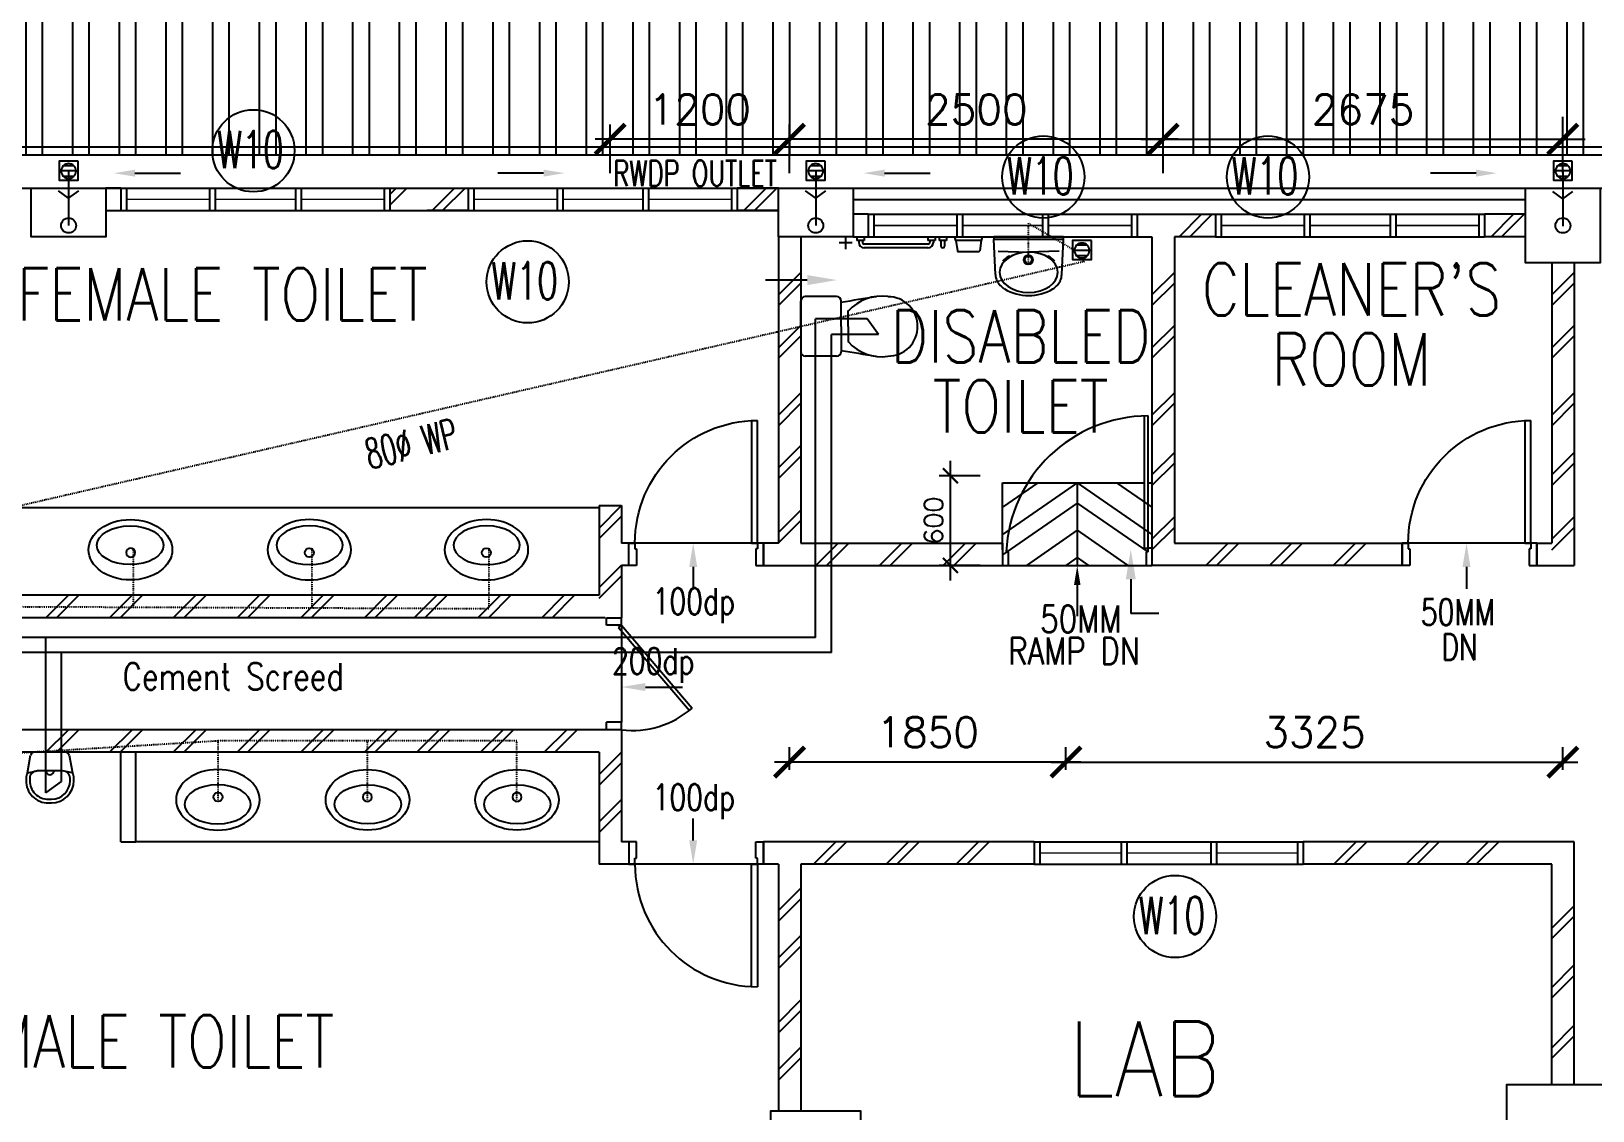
# Model space of a CAD drawing. Extents: x 2266480 to 2632177, y -858634 to -757244.
# Drawn here: x 2564299 to 2574749, y -790349 to -783124 of the extents above; entities that cross this region are included whole.
import ezdxf
from ezdxf.enums import TextEntityAlignment as Align

# ---------------------------------------------------------------- set-up
doc = ezdxf.new("R2010")
doc.units = 0
doc.header["$LTSCALE"] = 10
doc.header["$MEASUREMENT"] = 0
doc.linetypes.add('DIVIDE', pattern=[1.25, 0.5, -0.25, 0, -0.25, 0, -0.25])
doc.layers.get('0').update_dxf_attribs({"linetype": 'CONTINUOUS'})
doc.layers.get('DEFPOINTS').update_dxf_attribs({"linetype": 'CONTINUOUS'})
for name, color, linetype in [('BO', 7, 'CONTINUOUS'), ('COL', 3, 'CONTINUOUS'), ('DIM', 7, 'CONTINUOUS'), ('DOOR', 5, 'CONTINUOUS'), ('DR', 7, 'CONTINUOUS'), ('DTEXT', 7, 'CONTINUOUS'), ('FIT', 5, 'CONTINUOUS'), ('H', 1, 'CONTINUOUS'), ('hatch', 7, 'CONTINUOUS'), ('hatchb', 251, 'CONTINUOUS'), ('LINE', 7, 'CONTINUOUS'), ('partition', 7, 'CONTINUOUS'), ('PIPE', 5, 'DIVIDE'), ('ROOF', 7, 'CONTINUOUS'), ('RWDP', 145, 'CONTINUOUS'), ('SANI', 7, 'CONTINUOUS'), ('SP', 220, 'CONTINUOUS'), ('T25', 7, 'CONTINUOUS'), ('T50', 4, 'CONTINUOUS'), ('TEX', 2, 'CONTINUOUS'), ('VP', 100, 'CONTINUOUS'), ('WALL', 2, 'CONTINUOUS'), ('WIN', 5, 'CONTINUOUS'), ('WIN-T', 7, 'CONTINUOUS'), ('WP', 50, 'DIVIDE')]:
    doc.layers.add(name, color=color, linetype=linetype)
doc.styles.add('125', font='romans.shx', dxfattribs={"width": 0.9, "height": 225})
doc.styles.add('DIMTEXT', font='romans.shx', dxfattribs={"width": 0.8, "height": 400})
doc.styles.add('ROMANS', font='romans')
doc.styles.get("Standard").update_dxf_attribs({"font": 'ROMANS.SHX'})
doc.dimstyles.new('STANDARD$0', dxfattribs={"dimscale": 0, "dimtxt": 8, "dimasz": 6, "dimexe": 1, "dimexo": 1, "dimgap": 3, "dimtad": 1, "dimdec": 0, "dimlfac": -1, "dimrnd": 1, "dimzin": 0, "dimdsep": 46, "dimtxsty": 'Standard', "dimcen": 0, "dimclrd": 5, "dimclre": 250, "dimadec": 0, "dimazin": 0, "dimtfac": 1, "dimtdec": 4, "dimtofl": 0, "dimtmove": 0, "dimatfit": 3, "dimfxl": 1, "dimtolj": 1, "dimtzin": 0, "dimarcsym": 0})

# ---------------------------------------------------------------- blocks, each defined once
blk = doc.blocks.new('_ARCHTICK')
at = {"color": 0, "linetype": 'ByBlock', "const_width": 0.15}
blk.add_lwpolyline([(-0.5, -0.5), (0.5, 0.5)], dxfattribs=at)
blk = doc.blocks.new('*D179')
at = {"layer": 'DEFPOINTS', "color": 0, "transparency": 16777216}
for p in [(2574549, -783847), (2571874, -784174), (2574549, -784174)]:
    blk.add_point(p, dxfattribs=at)
at = {"layer": 'partition', "color": 7, "lineweight": -2, "transparency": 16777216}
for p, q in [((2571874, -784024), (2571874, -783697)), ((2574549, -784024), (2574549, -783697)), ((2571724, -783847), (2574699, -783847))]:
    blk.add_line(p, q, dxfattribs=at)
at = {"layer": 'partition', "color": 7, "lineweight": -2, "transparency": 16777216, "xscale": 200, "yscale": 200, "zscale": 200, "rotation": 180}
blk.add_blockref('_ARCHTICK', (2571874, -783847), dxfattribs=at)
at = {"layer": 'partition', "color": 7, "lineweight": -2, "transparency": 16777216, "xscale": 200, "yscale": 200, "zscale": 200}
blk.add_blockref('_ARCHTICK', (2574549, -783847), dxfattribs=at)
at = {"layer": 'partition', "color": 7, "transparency": 16777216, "insert": (2573212, -783647), "char_height": 200, "attachment_point": 5, "style": 'ROMANS'}
blk.add_mtext('\\A1;2675', dxfattribs=at)
blk = doc.blocks.new('100FT')
at = {"layer": 'PIPE', "linetype": 'Continuous'}
blk.add_circle((0, 0), 50, dxfattribs=at)
at = {"layer": 'WP', "linetype": 'Continuous'}
for p, q in [((-37, 34), (37, 34)), ((-50, -3), (50, -3)), ((-34, -37), (34, -37))]:
    blk.add_line(p, q, dxfattribs=at)
blk = doc.blocks.new('A$C7CE3714C')
at = {"layer": 'FIT'}
blk.add_lwpolyline([(0, 0), (126, 0), (126, 126), (0, 126)], close=True, dxfattribs=at)
at = {"layer": 'FIT', "xscale": -1}
blk.add_blockref('100FT', (63, 66), dxfattribs=at)
blk = doc.blocks.new('DR-900-B')
at = {"layer": 'DR'}
for p, q in [((0, 900), (-150, 900)), ((-150, 900), (-150, 860)), ((-150, 860), (-110, 860)), ((-110, 860), (-110, 850)), ((-110, 850), (0, 850)), ((0, 850), (0, 900)), ((-150, 40), (-970, 40)), ((-969, 80), (-150, 80)), ((-150, 80), (-150, 40)), ((-150, 40), (-110, 40)), ((-150, 0), (-150, 40)), ((0, 0), (-150, 0)), ((-110, 50), (0, 50)), ((-110, 40), (-110, 50)), ((0, 50), (0, 0))]:
    blk.add_line(p, q, dxfattribs=at)
blk.add_arc((-150, 40), 820, 90, 180, dxfattribs=at)
blk = doc.blocks.new('ELLIPSE')
blk.add_circle((0.5, 0.5), 0.5)
blk = doc.blocks.new('BASIN-01')
blk.add_circle((0, 0), 30.3)
for p, xscale, yscale, zscale in [((279, -221), -559.6811780125836, 404.3346891934725, 559.6811780125837), ((220, -179), -444.6356025322193, 259.9294430529471, 444.6356025322195)]:
    blk.add_blockref('ELLIPSE', p, dxfattribs=dict(xscale=xscale, yscale=yscale, zscale=zscale))
blk = doc.blocks.new('*D351')
at = {"layer": 'DEFPOINTS', "color": 0, "transparency": 16777216}
for p in [(2568174, -783847), (2568174, -784174), (2569374, -784174)]:
    blk.add_point(p, dxfattribs=at)
at = {"layer": 'partition', "color": 7, "lineweight": -2, "transparency": 16777216}
for p, q in [((2568174, -784074), (2568174, -783747)), ((2569374, -784074), (2569374, -783747)), ((2569474, -783847), (2568074, -783847))]:
    blk.add_line(p, q, dxfattribs=at)
at = {"layer": 'partition', "color": 7, "lineweight": -2, "transparency": 16777216, "xscale": 200, "yscale": 200, "zscale": 200, "rotation": 180}
blk.add_blockref('_ARCHTICK', (2568174, -783847), dxfattribs=at)
at = {"layer": 'partition', "color": 7, "lineweight": -2, "transparency": 16777216, "xscale": 200, "yscale": 200, "zscale": 200}
blk.add_blockref('_ARCHTICK', (2569374, -783847), dxfattribs=at)
at = {"layer": 'partition', "color": 7, "transparency": 16777216, "insert": (2568774, -783647), "char_height": 200, "attachment_point": 5, "style": 'ROMANS'}
blk.add_mtext('\\A1;1200', dxfattribs=at)
blk = doc.blocks.new('WC-CAP-P')
for p, q in [((-84, 0), (-254, 0)), ((-85, 0), (85, 0)), ((-284, -240), (-284, -30)), ((115, -240), (115, -30)), ((-84, -270), (-254, -270)), ((-85, -270), (85, -270)), ((-274, -318), (-274, -318)), ((-84, -318), (-190, -318)), ((-85, -318), (21, -318)), ((105, -318), (105, -318))]:
    blk.add_line(p, q)
for centre, radius, start, end in [((-254, -30), 30, 90, 180), ((85, -30), 30, 0, 90), ((-254, -240), 30, 180, 270), ((23685, -4344), 24274, 170.3368, 170.8989), ((-23854, -4344), 24274, 9.1011, 9.6632), ((85, -240), 30, 270, 0), ((10, -540), 297, 131.7688, 188.3441), ((-179, -540), 297, 351.6559, 48.2312), ((-86, -585), 197, 179.5169, 271.0268), ((-83, -585), 197, 268.9732, 0.4831)]:
    blk.add_arc(centre, radius, start, end)
blk = doc.blocks.new('*D352')
at = {"layer": 'BO', "color": 7, "lineweight": -2, "transparency": 16777216}
for p, q in [((2570451, -786799), (2570451, -785999)), ((2570649, -786099), (2570376, -786099)), ((2570649, -786699), (2570376, -786699))]:
    blk.add_line(p, q, dxfattribs=at)
at = {"layer": 'DEFPOINTS', "color": 0, "transparency": 16777216}
for p in [(2570451, -786099), (2570724, -786099), (2570724, -786699)]:
    blk.add_point(p, dxfattribs=at)
at = {"layer": 'BO', "color": 7, "lineweight": -2, "transparency": 16777216, "xscale": 100, "yscale": 100, "zscale": 100}
for p, rotation in [((2570451, -786099), 90), ((2570451, -786699), 270)]:
    blk.add_blockref('_ARCHTICK', p, dxfattribs=dict(at, rotation=rotation))
at = {"layer": 'BO', "color": 7, "transparency": 16777216, "insert": (2570338, -786399), "char_height": 125, "attachment_point": 5, "rotation": 90, "style": 'ROMANS'}
blk.add_mtext('\\A1;600', dxfattribs=at)
blk = doc.blocks.new('P', base_point=(9.169, 7.42))
for radius in [0.0407, 0.0315]:
    blk.add_circle((9.166, 7.418), radius)
blk = doc.blocks.new('BASIN-2')
for p, q in [((310, 0), (-310, 0)), ((-295, -314), (-310, 0)), ((-273, -104), (0, -114)), ((273, -104), (0, -114)), ((295, -314), (310, 0))]:
    blk.add_line(p, q)
for centre, radius, start, end in [((-23, -400), 294, 122.1574, 135.5873), ((-176, -156), 5.79, 327.2315, 125.5458), ((176, -156), 5.79, 54.4542, 212.7685), ((23, -400), 294, 44.4127, 57.8426), ((-163, -315), 132, 179.4957, 205.0103), ((-102, -268), 208, 209.5959, 236.4372), ((102, -268), 208, 303.5628, 330.4041), ((163, -315), 132, 334.9897, 0.5043), ((-7, -98), 402, 238.6027, 271.0363), ((7, -98), 402, 268.9637, 301.3973)]:
    blk.add_arc(centre, radius, start, end)
for name, p, xscale, yscale, zscale in [('ELLIPSE', (261, -473), -521.326566894229, 358.7639225105095, 521.3265668942295), ('P', (0, -180), 1000, 1000, 1000)]:
    blk.add_blockref(name, p, dxfattribs=dict(xscale=xscale, yscale=yscale, zscale=zscale))
blk = doc.blocks.new('*D353')
at = {"layer": 'DEFPOINTS', "color": 0, "transparency": 16777216}
for p in [(2569374, -783847), (2569374, -784174), (2571874, -784174)]:
    blk.add_point(p, dxfattribs=at)
at = {"layer": 'partition', "color": 7, "lineweight": -2, "transparency": 16777216}
for p, q in [((2569374, -784074), (2569374, -783747)), ((2571874, -784074), (2571874, -783747)), ((2571974, -783847), (2569274, -783847))]:
    blk.add_line(p, q, dxfattribs=at)
at = {"layer": 'partition', "color": 7, "lineweight": -2, "transparency": 16777216, "xscale": 200, "yscale": 200, "zscale": 200, "rotation": 180}
blk.add_blockref('_ARCHTICK', (2569374, -783847), dxfattribs=at)
at = {"layer": 'partition', "color": 7, "lineweight": -2, "transparency": 16777216, "xscale": 200, "yscale": 200, "zscale": 200}
blk.add_blockref('_ARCHTICK', (2571874, -783847), dxfattribs=at)
at = {"layer": 'partition', "color": 7, "transparency": 16777216, "insert": (2570624, -783647), "char_height": 200, "attachment_point": 5, "style": 'ROMANS'}
blk.add_mtext('\\A1;2500', dxfattribs=at)
blk = doc.blocks.new('*D355')
at = {"layer": 'DEFPOINTS', "color": 0, "transparency": 16777216}
for p in [(2569374, -788015), (2569374, -788168), (2571224, -788168)]:
    blk.add_point(p, dxfattribs=at)
at = {"layer": 'partition', "color": 7, "lineweight": -2, "transparency": 16777216}
for p, q in [((2569374, -788068), (2569374, -787915)), ((2571224, -788068), (2571224, -787915)), ((2571324, -788015), (2569274, -788015))]:
    blk.add_line(p, q, dxfattribs=at)
at = {"layer": 'partition', "color": 7, "lineweight": -2, "transparency": 16777216, "xscale": 200, "yscale": 200, "zscale": 200, "rotation": 180}
blk.add_blockref('_ARCHTICK', (2569374, -788015), dxfattribs=at)
at = {"layer": 'partition', "color": 7, "lineweight": -2, "transparency": 16777216, "xscale": 200, "yscale": 200, "zscale": 200}
blk.add_blockref('_ARCHTICK', (2571224, -788015), dxfattribs=at)
at = {"layer": 'partition', "color": 7, "transparency": 16777216, "insert": (2570299, -787815), "char_height": 200, "attachment_point": 5, "style": 'ROMANS'}
blk.add_mtext('\\A1;1850', dxfattribs=at)
blk = doc.blocks.new('*D357')
at = {"layer": 'DEFPOINTS', "color": 0, "transparency": 16777216}
for p in [(2574549, -783847), (2571874, -784174), (2574549, -784174)]:
    blk.add_point(p, dxfattribs=at)
at = {"layer": 'partition', "color": 7, "lineweight": -2, "transparency": 16777216}
for p, q in [((2571874, -784074), (2571874, -783747)), ((2574549, -784074), (2574549, -783747)), ((2571774, -783847), (2574649, -783847))]:
    blk.add_line(p, q, dxfattribs=at)
at = {"layer": 'partition', "color": 7, "lineweight": -2, "transparency": 16777216, "xscale": 200, "yscale": 200, "zscale": 200, "rotation": 180}
blk.add_blockref('_ARCHTICK', (2571874, -783847), dxfattribs=at)
at = {"layer": 'partition', "color": 7, "lineweight": -2, "transparency": 16777216, "xscale": 200, "yscale": 200, "zscale": 200}
blk.add_blockref('_ARCHTICK', (2574549, -783847), dxfattribs=at)
at = {"layer": 'partition', "color": 7, "transparency": 16777216, "insert": (2573212, -783647), "char_height": 200, "attachment_point": 5, "style": 'ROMANS'}
blk.add_mtext('\\A1;2675', dxfattribs=at)
blk = doc.blocks.new('*D358')
at = {"layer": 'DEFPOINTS', "color": 0, "transparency": 16777216}
for p in [(2574549, -788015), (2571224, -788168), (2574549, -788168)]:
    blk.add_point(p, dxfattribs=at)
at = {"layer": 'partition', "color": 7, "lineweight": -2, "transparency": 16777216}
for p, q in [((2571224, -788068), (2571224, -787915)), ((2574549, -788068), (2574549, -787915)), ((2571124, -788015), (2574649, -788015))]:
    blk.add_line(p, q, dxfattribs=at)
at = {"layer": 'partition', "color": 7, "lineweight": -2, "transparency": 16777216, "xscale": 200, "yscale": 200, "zscale": 200, "rotation": 180}
blk.add_blockref('_ARCHTICK', (2571224, -788015), dxfattribs=at)
at = {"layer": 'partition', "color": 7, "lineweight": -2, "transparency": 16777216, "xscale": 200, "yscale": 200, "zscale": 200}
blk.add_blockref('_ARCHTICK', (2574549, -788015), dxfattribs=at)
at = {"layer": 'partition', "color": 7, "transparency": 16777216, "insert": (2572887, -787815), "char_height": 200, "attachment_point": 5, "style": 'ROMANS'}
blk.add_mtext('\\A1;3325', dxfattribs=at)
blk = doc.blocks.new('UR1')
for p, q in [((104, 0), (-104, 0)), ((-151, -138), (-129, -20)), ((129, -20), (151, -138)), ((-160, -175), (-160, -190)), ((-151, -138), (-85, -125)), ((-135, -175), (-135, -190)), ((85, -125), (-85, -125)), ((151, -138), (85, -125)), ((135, -190), (135, -175)), ((160, -190), (160, -175)), ((-10, -315), (10, -315)), ((-10, -340), (10, -340))]:
    blk.add_line(p, q)
for centre, radius, start, end in [((-104, -25), 25, 90, 169.5625), ((104, -25), 25, 10.4375, 90), ((-85, -175), 75, 150.8644, 180), ((-10, -190), 150, 180, 270), ((-85, -175), 50, 90, 180), ((-10, -190), 125, 180, 270), ((0, -125), 26.1, 180, 0), ((10, -190), 125, 270, 0), ((10, -190), 150, 270, 0), ((85, -175), 50, 0, 90), ((85, -175), 75, 0, 29.1356)]:
    blk.add_arc(centre, radius, start, end)

msp = doc.modelspace()

# ---------------------------------------------------------------- hatches: boundary and pattern name
at = {"layer": 'hatch'}
h = msp.add_hatch(dxfattribs=at)
h.set_pattern_fill('STEEL', color=0, scale=2500, angle=45, style=0)
h.set_pattern_definition([(90, (0, 0), (-312.5, 6e-14), []), (90, (-110.5, 110.5), (-312.5, 6e-14), [])])
h.paths.add_polyline_path([(2620230.5, -774824.1), (2620230.5, -777254.4), (2624230.5, -777254.4), (2624230.5, -783952.2), (2559824.5, -783952.2), (2559824.5, -779249.1), (2559574.5, -779249.1), (2559574.5, -779249.1), (2549874.5, -779249.1), (2549874.5, -777249.1), (2553874.5, -777249.1), (2553874.5, -774824.1)])

# ---------------------------------------------------------------- linework, layer by layer
at = {"color": 0}
for p, q in [((2569799.5, -784249.1), (2574299.5, -784249.1)), ((2571299.5, -786145.3), (2570799.5, -786492.1)), ((2571036.3, -786145.3), (2570799.5, -786309.5)), ((2571299.5, -786145.3), (2571299.5, -786699.1)), ((2571299.5, -786145.3), (2571799.5, -786492.1)), ((2571562.7, -786145.3), (2571799.5, -786309.5)), ((2571299.5, -786281.7), (2570799.5, -786628.5)), ((2571299.5, -786281.7), (2571771.5, -786609.1)), ((2571299.5, -786464.2), (2570960.9, -786699.1)), ((2571299.5, -786464.2), (2571638.1, -786699.1)), ((2571299.5, -786646.8), (2571224, -786699.1)), ((2571299.5, -786646.8), (2571374.9, -786699.1))]:
    msp.add_line(p, q, dxfattribs=at)
at = {"layer": 'COL', "color": 0}
msp.add_line((2569799.5, -784499.1), (2569299.5, -784499.1), dxfattribs=at)
for points in [[(2564299.5, -784174.1), (2564799.5, -784174.1), (2564799.5, -784499.1), (2564299.5, -784499.1)], [(2574299.5, -784174.1), (2574799.5, -784174.1), (2574799.5, -784674.1), (2574299.5, -784674.1)], [(2574924.5, -790174.1), (2574924.5, -790674.1), (2574174.5, -790674.1), (2574174.5, -790174.1)], [(2569849.5, -790749.1), (2569249.5, -790749.1), (2569249.5, -790349.1), (2569849.5, -790349.1)]]:
    msp.add_lwpolyline(points, close=True, dxfattribs=at)
msp.add_lwpolyline([(2569299.5, -784499.1), (2569299.5, -784174.1), (2569799.5, -784174.1), (2569799.5, -784499.1)], dxfattribs=at)
at = {"layer": 'DOOR', "color": 0}
for p, q in [((2568149.5, -787099.1), (2568149.5, -787049.1)), ((2568149.5, -787049.1), (2568249.5, -787049.1)), ((2568249.5, -787099.1), (2568249.5, -787049.1)), ((2568249.5, -787099.1), (2568149.5, -787099.1)), ((2568230.1, -787114.9), (2568249.5, -787099.1)), ((2568230.1, -787114.9), (2568703.7, -787670.1)), ((2568249.5, -787099.1), (2568722.5, -787653.6)), ((2568249.9, -787099.1), (2568249.9, -787749.1)), ((2568249.9, -787749.1), (2568149.9, -787749.1)), ((2568149.9, -787799.1), (2568149.9, -787749.1)), ((2568249.9, -787799.1), (2568249.9, -787749.1))]:
    msp.add_line(p, q, dxfattribs=at)
msp.add_arc((2568324.1, -787199.7), 603.9, 262.93953, 311.27829, dxfattribs=at)
at = {"layer": 'DR', "color": 0}
for p, q in [((2571749.5, -786584.1), (2571749.5, -785699.1)), ((2571774.5, -786609.1), (2571774.5, -785698.7)), ((2570837.5, -786609.1), (2570824.5, -786609.1)), ((2570837.5, -786609.1), (2570837.5, -786699.1)), ((2571749.5, -786584.1), (2571774.5, -786584.1)), ((2571774.5, -786609.1), (2571761.5, -786609.1)), ((2571761.5, -786609.1), (2571761.5, -786699.1)), ((2571799.5, -786584.1), (2571774.5, -786584.1))]:
    msp.add_line(p, q, dxfattribs=at)
at = {"layer": 'DR', "color": 0, "ltscale": 10000}
for p, q in [((2569199.5, -786549.1), (2568299.5, -786549.1)), ((2574374.5, -786549.1), (2573474.5, -786549.1)), ((2569199.5, -788699.1), (2568299.5, -788699.1))]:
    msp.add_line(p, q, dxfattribs=at)
at = {"layer": 'DR', "color": 0}
msp.add_arc((2571775.9, -786651.1), 952.4, 90.08846, 177.47065, dxfattribs=at)
at = {"layer": 'DTEXT', "color": 0}
for p, q in [((2570487.7, -784524), (2570497.6, -784593.7)), ((2570657.4, -784524), (2570647.6, -784593.7))]:
    msp.add_line(p, q, dxfattribs=at)
for centre, radius, start, end in [((2570497.5, -784510.7), 16.5, 134.68563, 233.51246), ((2570647.5, -784510.7), 16.5, 306.48754, 45.31437), ((2570502.5, -784593), 5, 188.02773, 270), ((2570642.6, -784593), 5, 270, 351.97227)]:
    msp.add_arc(centre, radius, start, end, dxfattribs=at)
at = {"layer": 'H', "color": 0}
for p, q in [((2566699.5, -784216.5), (2566741.9, -784174.1)), ((2566699.5, -784287.2), (2566812.6, -784174.1)), ((2566981.8, -784324.1), (2567131.8, -784174.1)), ((2567052.5, -784324.1), (2567202.5, -784174.1)), ((2569068.8, -784324.1), (2569218.8, -784174.1)), ((2569139.5, -784324.1), (2569289.5, -784174.1)), ((2571981.8, -784499.1), (2572131.8, -784349.1)), ((2572052.5, -784499.1), (2572202.5, -784349.1)), ((2574068.8, -784499.1), (2574218.8, -784349.1)), ((2574139.5, -784499.1), (2574289.5, -784349.1)), ((2569299.5, -784888.5), (2569449.5, -784738.5)), ((2571799.5, -784888.5), (2571949.5, -784738.5)), ((2574474.5, -784888.5), (2574624.5, -784738.5)), ((2574474.5, -784888.5), (2574624.5, -784738.5)), ((2569299.5, -784959.2), (2569449.5, -784809.2)), ((2571799.5, -784959.2), (2571949.5, -784809.2)), ((2574474.5, -784959.2), (2574624.5, -784809.2)), ((2574474.5, -784959.2), (2574624.5, -784809.2)), ((2569299.5, -785242.3), (2569449.5, -785092.3)), ((2571799.5, -785242.3), (2571949.5, -785092.3)), ((2574474.5, -785242.3), (2574624.5, -785092.3)), ((2574474.5, -785242.3), (2574624.5, -785092.3)), ((2569299.5, -785313), (2569449.5, -785163)), ((2571799.5, -785313), (2571949.5, -785163)), ((2574474.5, -785313), (2574624.5, -785163)), ((2574474.5, -785313), (2574624.5, -785163)), ((2569299.5, -785693.1), (2569449.5, -785543.1)), ((2569299.5, -785763.8), (2569449.5, -785613.8)), ((2571799.5, -785693.1), (2571949.5, -785543.1)), ((2571799.5, -785763.8), (2571949.5, -785613.8)), ((2574474.5, -785693.1), (2574624.5, -785543.1)), ((2574474.5, -785693.1), (2574624.5, -785543.1)), ((2574474.5, -785763.8), (2574624.5, -785613.8)), ((2574474.5, -785763.8), (2574624.5, -785613.8)), ((2569299.5, -786046.9), (2569449.5, -785896.9)), ((2571799.5, -786093.1), (2571949.5, -785943.1)), ((2574474.5, -786093.1), (2574624.5, -785943.1)), ((2574474.5, -786093.1), (2574624.5, -785943.1)), ((2569299.5, -786117.6), (2569449.5, -785967.6)), ((2571799.5, -786163.8), (2571949.5, -786013.8)), ((2574474.5, -786163.8), (2574624.5, -786013.8)), ((2574474.5, -786163.8), (2574624.5, -786013.8)), ((2568099.5, -786449.1), (2568249.5, -786299.1)), ((2569299.5, -786478.2), (2569449.5, -786328.2)), ((2568099.5, -786519.8), (2568249.5, -786369.8)), ((2569299.5, -786548.9), (2569449.5, -786398.9)), ((2571799.5, -786524.3), (2571949.5, -786374.3)), ((2571799.5, -786595), (2571949.5, -786445)), ((2574474.5, -786524.3), (2574624.5, -786374.3)), ((2574474.5, -786524.3), (2574624.5, -786374.3)), ((2574474.5, -786595), (2574624.5, -786445)), ((2574474.5, -786595), (2574624.5, -786445)), ((2569550.1, -786699.1), (2569700.1, -786549.1)), ((2569620.8, -786699.1), (2569770.8, -786549.1)), ((2569976.4, -786699.1), (2570126.4, -786549.1)), ((2570047.1, -786699.1), (2570197.1, -786549.1)), ((2570402.6, -786699.1), (2570552.6, -786549.1)), ((2570473.3, -786699.1), (2570623.3, -786549.1)), ((2572159.9, -786699.1), (2572309.9, -786549.1)), ((2572230.6, -786699.1), (2572380.6, -786549.1)), ((2572586.1, -786699.1), (2572736.1, -786549.1)), ((2572656.8, -786699.1), (2572806.8, -786549.1)), ((2573012.4, -786699.1), (2573162.4, -786549.1)), ((2573083.1, -786699.1), (2573233.1, -786549.1)), ((2568099.5, -786847.8), (2568249.5, -786697.8)), ((2568099.5, -786918.5), (2568249.5, -786768.5)), ((2564397.9, -787049.1), (2564547.9, -786899.1)), ((2564468.6, -787049.1), (2564618.6, -786899.1)), ((2564824.1, -787049.1), (2564974.1, -786899.1)), ((2564894.9, -787049.1), (2565044.9, -786899.1)), ((2565250.4, -787049.1), (2565400.4, -786899.1)), ((2565321.1, -787049.1), (2565471.1, -786899.1)), ((2565676.6, -787049.1), (2565826.6, -786899.1)), ((2565747.3, -787049.1), (2565897.3, -786899.1)), ((2566102.9, -787049.1), (2566252.9, -786899.1)), ((2566173.6, -787049.1), (2566323.6, -786899.1)), ((2566529.1, -787049.1), (2566679.1, -786899.1)), ((2566599.8, -787049.1), (2566749.8, -786899.1)), ((2566863, -787049.1), (2567013, -786899.1)), ((2566933.7, -787049.1), (2567083.7, -786899.1)), ((2567289.3, -787049.1), (2567439.3, -786899.1)), ((2567360, -787049.1), (2567510, -786899.1)), ((2567715.5, -787049.1), (2567865.5, -786899.1)), ((2567786.2, -787049.1), (2567936.2, -786899.1)), ((2564397.9, -787949.1), (2564547.9, -787799.1)), ((2564468.6, -787949.1), (2564618.6, -787799.1)), ((2564824.1, -787949.1), (2564974.1, -787799.1)), ((2564894.9, -787949.1), (2565044.9, -787799.1)), ((2565250.4, -787949.1), (2565400.4, -787799.1)), ((2565321.1, -787949.1), (2565471.1, -787799.1)), ((2565676.6, -787949.1), (2565826.6, -787799.1)), ((2565747.3, -787949.1), (2565897.3, -787799.1)), ((2566102.9, -787949.1), (2566252.9, -787799.1)), ((2566173.6, -787949.1), (2566323.6, -787799.1)), ((2566529.1, -787949.1), (2566679.1, -787799.1)), ((2566599.8, -787949.1), (2566749.8, -787799.1)), ((2566880.5, -787949.1), (2567030.5, -787799.1)), ((2566951.2, -787949.1), (2567101.2, -787799.1)), ((2567306.7, -787949.1), (2567456.7, -787799.1)), ((2567377.5, -787949.1), (2567527.5, -787799.1)), ((2567733, -787949.1), (2567883, -787799.1)), ((2567803.7, -787949.1), (2567953.7, -787799.1)), ((2568099.5, -788099.1), (2568249.5, -787949.1)), ((2568099.5, -788169.9), (2568249.5, -788019.9)), ((2568099.5, -788415.6), (2568249.5, -788265.6)), ((2568099.5, -788486.3), (2568249.5, -788336.3)), ((2569533.9, -788699.1), (2569683.9, -788549.1)), ((2569604.6, -788699.1), (2569754.6, -788549.1)), ((2570020.7, -788699.1), (2570170.7, -788549.1)), ((2570091.4, -788699.1), (2570241.4, -788549.1)), ((2570489.6, -788699.1), (2570639.6, -788549.1)), ((2570560.3, -788699.1), (2570710.3, -788549.1)), ((2573015.9, -788699.1), (2573165.9, -788549.1)), ((2573086.6, -788699.1), (2573236.6, -788549.1)), ((2573501.3, -788699.1), (2573651.3, -788549.1)), ((2573572, -788699.1), (2573722, -788549.1)), ((2573899.3, -788699.1), (2574049.3, -788549.1)), ((2573970, -788699.1), (2574120, -788549.1)), ((2569299.5, -789009.4), (2569449.5, -788859.4)), ((2569299.5, -789080.1), (2569449.5, -788930.1)), ((2574474.5, -789126.4), (2574624.5, -788976.4)), ((2574474.5, -789197.1), (2574624.5, -789047.1)), ((2569299.5, -789325.8), (2569449.5, -789175.8)), ((2569299.5, -789396.5), (2569449.5, -789246.5)), ((2574474.5, -789523.2), (2574624.5, -789373.2)), ((2574474.5, -789593.9), (2574624.5, -789443.9)), ((2569299.5, -789757.3), (2569449.5, -789607.3)), ((2569299.5, -789828), (2569449.5, -789678)), ((2574474.5, -789927.2), (2574624.5, -789777.2)), ((2574474.5, -789997.9), (2574624.5, -789847.9)), ((2569299.5, -790073.8), (2569449.5, -789923.8)), ((2569299.5, -790144.5), (2569449.5, -789994.5))]:
    msp.add_line(p, q, dxfattribs=at)
at = {"layer": 'hatchb', "color": 0}
msp.add_lwpolyline([(2620230.5, -774824.1), (2620230.5, -777254.4), (2624230.5, -777254.4), (2624230.5, -783952.2), (2559824.5, -783952.2), (2559824.5, -779249.1), (2559574.5, -779249.1), (2559574.5, -779249.1), (2549874.5, -779249.1), (2549874.5, -777249.1), (2553874.5, -777249.1), (2553874.5, -774824.1), (2620230.5, -774824.1)], dxfattribs=at)
at = {"layer": 'LINE', "color": 0}
for p, q in [((2569492.5, -784789.2), (2569212.3, -784789.2)), ((2571299.5, -786752.9), (2571299.5, -787038.3)), ((2571299.5, -786829.1), (2571299.5, -786802.1)), ((2571657.8, -786791.6), (2571657.8, -787020.2)), ((2571846.1, -787020.2), (2571657.8, -787020.2))]:
    msp.add_line(p, q, dxfattribs=at)
msp.add_lwpolyline([(2570742.4, -784514.7), (2571206.8, -784514.7), (2571206.8, -784499.1), (2570742.4, -784499.1)], close=True, dxfattribs=at)
for points in [[(2569492.5, -784755.9), (2569492.5, -784822.6), (2569692.5, -784789.2)], [(2571624.4, -786791.6), (2571691.1, -786791.6), (2571657.8, -786591.6)], [(2571321.1, -786829.1), (2571277.8, -786829.1), (2571299.5, -786699.1)]]:
    msp.add_solid(points, dxfattribs=at)
at = {"layer": 'partition', "color": 0}
for p, q in [((2568099.5, -786313.1), (2563024.5, -786313.1)), ((2573474.5, -786549.1), (2573474.5, -786699.1)), ((2568099.5, -788549.1), (2564999.5, -788549.1))]:
    msp.add_line(p, q, dxfattribs=at)
at = {"layer": 'ROOF', "color": 0}
for p, q in [((2594299.5, -783952.2, 0), (2559574.5, -783952.2, 0)), ((2624480.5, -783900, 0), (2559624.5, -783900, 0)), ((2559574.5, -784174.1, 0), (2589174.5, -784174.3))]:
    msp.add_line(p, q, dxfattribs=at)
at = {"layer": 'RWDP', "color": 0}
for p, q in [((2564549.5, -784059.2), (2564549.5, -784424.1)), ((2569549.5, -784059.2), (2569549.5, -784424.1)), ((2574549.5, -784063.3), (2574549.5, -784428.2)), ((2564993.5, -784073.6), (2565298.6, -784073.6)), ((2567727.8, -784073.6), (2567422.6, -784073.6)), ((2570009.8, -784073.6), (2570314.9, -784073.6)), ((2573968.3, -784073.6), (2573663.1, -784073.6)), ((2564549.5, -784241.7), (2564481.9, -784192.8)), ((2564549.5, -784241.7), (2564617.1, -784192.8)), ((2569549.5, -784241.7), (2569481.9, -784192.8)), ((2569549.5, -784241.7), (2569617.1, -784192.8)), ((2574549.5, -784245.8), (2574481.9, -784196.9)), ((2574549.5, -784245.8), (2574617.1, -784196.9))]:
    msp.add_line(p, q, dxfattribs=at)
for centre in [(2564549.5, -784424.1), (2569549.5, -784424.1), (2574549.5, -784424.1)]:
    msp.add_circle(centre, 50, dxfattribs=at)
for points in [[(2564993.5, -784097), (2564993.5, -784050.3), (2564853.5, -784073.6)], [(2567727.8, -784097), (2567727.8, -784050.3), (2567867.8, -784073.6)], [(2570009.8, -784097), (2570009.8, -784050.3), (2569869.8, -784073.6)], [(2573968.3, -784097), (2573968.3, -784050.3), (2574108.3, -784073.6)]]:
    msp.add_solid(points, dxfattribs=at)
at = {"layer": 'SANI', "color": 0}
for p, q in [((2570799.5, -786145.3), (2571749.5, -786145.3)), ((2570799.5, -786595.3), (2570799.5, -786145.3)), ((2571774.5, -786145.3), (2571799.5, -786145.3)), ((2568729.5, -786709.1), (2568729.5, -786855.4)), ((2570799.5, -786699.1), (2571799.5, -786699.1)), ((2573904.5, -786709.1), (2573904.5, -786855.4)), ((2568409.9, -787513), (2568657.4, -787513)), ((2568729.5, -788539.1), (2568729.5, -788392.8))]:
    msp.add_line(p, q, dxfattribs=at)
for points in [[(2568702.8, -786709.1), (2568756.1, -786709.1), (2568729.5, -786549.1)], [(2573877.8, -786709.1), (2573931.1, -786709.1), (2573904.5, -786549.1)], [(2568409.9, -787486.4), (2568409.9, -787539.7), (2568249.9, -787513)], [(2568702.8, -788539.1), (2568756.1, -788539.1), (2568729.5, -788699.1)]]:
    msp.add_solid(points, dxfattribs=at)
at = {"layer": 'SP', "color": 0}
for p, q in [((2569894.2, -785048.7), (2569548.8, -785048.7)), ((2569548.8, -787180.8), (2569548.8, -785048.7)), ((2569548.8, -787180.8), (2558797.2, -787180.8)), ((2564396.6, -788220.6), (2564396.6, -787180.8))]:
    msp.add_line(p, q, dxfattribs=at)
at = {"layer": 'VP', "color": 0}
for p, q in [((2569969.1, -785153.9), (2569894.2, -785048.7)), ((2569969.1, -785153.9), (2569654, -785153.9)), ((2569654, -787280.8), (2569654, -785153.9)), ((2569654, -787280.8), (2558793.4, -787280.8)), ((2564501.8, -788145.7), (2564501.8, -787280.8)), ((2564396.6, -788220.6), (2564501.8, -788145.7))]:
    msp.add_line(p, q, dxfattribs=at)
at = {"layer": 'WALL', "color": 0}
for p, q in [((2564799.5, -784174.1), (2569299.5, -784174.1)), ((2564899.5, -784174.1), (2564799.5, -784174.1)), ((2564899.5, -784174.1), (2564899.5, -784324.1)), ((2566699.5, -784174.1), (2567224.5, -784174.1)), ((2566699.5, -784174.1), (2566699.5, -784324.1)), ((2567224.5, -784174.1), (2567224.5, -784324.1)), ((2569024.5, -784174.1), (2569024.5, -784324.1)), ((2569299.5, -784174.1), (2569024.5, -784174.1)), ((2564799.5, -784324.1), (2569299.5, -784324.1)), ((2564799.5, -784324.1), (2564899.5, -784324.1)), ((2566699.5, -784324.1), (2566799.5, -784324.1)), ((2567224.5, -784324.1), (2566949.5, -784324.1)), ((2569299.5, -784324.1), (2569024.5, -784324.1)), ((2569899.5, -784349.1), (2569799.5, -784349.1)), ((2569899.5, -784349.1), (2569899.5, -784499.1)), ((2571699.5, -784349.1), (2572224.5, -784349.1)), ((2571699.5, -784349.1), (2571699.5, -784499.1)), ((2572224.5, -784349.1), (2572224.5, -784499.1)), ((2574024.5, -784349.1), (2574024.5, -784499.1)), ((2574299.5, -784349.1), (2574024.5, -784349.1)), ((2569299.5, -784499.1), (2569299.5, -786549.1)), ((2569449.5, -784499.1), (2569449.5, -786549.1)), ((2569792.3, -784540.9), (2569706.7, -784540.9)), ((2569749.5, -784499.5), (2569749.5, -784582.3)), ((2569799.5, -784499.1), (2569899.5, -784499.1)), ((2569825, -784499.1), (2569825, -784524.1)), ((2569874, -784524.1), (2569825, -784524.1)), ((2569837, -784524.1), (2569837, -784537.1)), ((2569862, -784524.1), (2569862, -784537.1)), ((2570300.1, -784574.1), (2569873.9, -784574.1)), ((2569874, -784499.1), (2569874, -784524.1)), ((2570300, -784549.1), (2569874, -784549.1)), ((2570300, -784499.1), (2570300, -784524.1)), ((2570349, -784524.1), (2570300, -784524.1)), ((2570312, -784524.1), (2570312, -784537.1)), ((2570337, -784524.1), (2570337, -784537.1)), ((2570349, -784499.1), (2570349, -784524.1)), ((2570375, -784499.1), (2570375, -784524.1)), ((2570424, -784524.1), (2570375, -784524.1)), ((2570387, -784524.1), (2570387, -784562.1)), ((2570400, -784574.1), (2570399, -784574.1)), ((2570412, -784524.1), (2570412, -784562.1)), ((2570424, -784499.1), (2570424, -784524.1)), ((2570657.3, -784524), (2570487.7, -784524)), ((2571699.5, -784499.1), (2571799.5, -784499.1)), ((2571799.5, -784499.1), (2571799.5, -786699.1)), ((2571949.5, -784499.1), (2571949.5, -786549.1)), ((2572224.5, -784499.1), (2571949.5, -784499.1)), ((2574299.5, -784499.1), (2574024.5, -784499.1)), ((2570502.5, -784598), (2570642.6, -784598)), ((2574474.5, -784674.1), (2574474.5, -786549.1)), ((2574624.5, -784674.1), (2574624.5, -786699.1)), ((2574624.5, -784674.1), (2574624.5, -786699.1)), ((2568099.5, -786299.1), (2568099.5, -786899.1)), ((2568099.5, -786299.1), (2568249.5, -786299.1)), ((2568249.5, -786299.1), (2568249.5, -786549.1)), ((2568299.5, -786549.1), (2568249.5, -786549.1)), ((2569299.5, -786549.1), (2569199.5, -786549.1)), ((2569199.5, -786549.1), (2569199.5, -786699.1)), ((2569449.5, -786549.1), (2570799.5, -786549.1)), ((2570799.5, -786549.1), (2570799.5, -786699.1)), ((2571949.5, -786549.1), (2573474.5, -786549.1)), ((2574374.5, -786549.1), (2574374.5, -786699.1)), ((2574374.5, -786549.1), (2574474.5, -786549.1)), ((2568299.5, -786699.1), (2568249.5, -786699.1)), ((2568249.5, -786699.1), (2568249.5, -787049.1)), ((2569199.5, -786699.1), (2570799.5, -786699.1)), ((2573474.5, -786699.1), (2571799.5, -786699.1)), ((2574374.5, -786699.1), (2574474.5, -786699.1)), ((2574474.5, -786699.1), (2574624.5, -786699.1)), ((2574474.5, -786699.1), (2574624.5, -786699.1)), ((2568099.5, -786899.1), (2558624.5, -786899.1)), ((2568141.1, -787049.1), (2558474.5, -787049.1)), ((2568249.5, -787799.1), (2558474.5, -787799.1)), ((2568249.5, -787799.1), (2568249.5, -788549.1)), ((2568099.5, -787949.1), (2563024.5, -787949.1)), ((2564899.5, -788549.1), (2564899.5, -787949.1)), ((2564999.5, -788549.1), (2564999.5, -787949.1)), ((2568099.5, -787949.1), (2568099.5, -788699.1)), ((2564899.5, -788549.1), (2564999.5, -788549.1)), ((2568299.5, -788549.1), (2568249.5, -788549.1)), ((2569199.5, -788699.1), (2569199.5, -788549.1)), ((2571012, -788549.1), (2569199.5, -788549.1)), ((2574624.5, -788549.1), (2572812, -788549.1)), ((2574624.5, -790174.1), (2574624.5, -788549.1)), ((2568299.5, -788699.1), (2568099.5, -788699.1)), ((2569299.5, -788699.1), (2569199.5, -788699.1)), ((2569299.5, -788699.1), (2569299.5, -790349.1)), ((2569449.5, -788699.1), (2569449.5, -790349.1)), ((2569449.5, -788699.1), (2569449.5, -790349.1)), ((2571012, -788699.1), (2569449.5, -788699.1)), ((2574474.5, -788699.1), (2572812, -788699.1)), ((2574474.5, -790174.1), (2574474.5, -788699.1))]:
    msp.add_line(p, q, dxfattribs=at)
for centre, radius, start, end in [((2569874, -784537.1), 37, 180, 270), ((2569874, -784537.1), 12, 180, 270), ((2570300, -784537.1), 37, 270, 0), ((2570300, -784537.1), 12, 270, 0), ((2570399, -784562.1), 12, 180, 270), ((2570400, -784562.1), 12, 270.00262, 0)]:
    msp.add_arc(centre, radius, start, end, dxfattribs=at)
at = {"layer": 'WIN', "color": 0}
for p, q in [((2564899.5, -784174.1), (2566699.5, -784174.1)), ((2564937.5, -784174.1), (2564937.5, -784324.1)), ((2565493.1, -784174.1), (2565493.1, -784324.1)), ((2565531.1, -784174.1), (2565531.1, -784324.1)), ((2566067.8, -784174.1), (2566067.8, -784324.1)), ((2566105.8, -784174.1), (2566105.8, -784324.1)), ((2566661.5, -784174.1), (2566661.5, -784324.1)), ((2567224.5, -784174.1), (2569024.5, -784174.1)), ((2567262.5, -784174.1), (2567262.5, -784324.1)), ((2567818.1, -784174.1), (2567818.1, -784324.1)), ((2567856.1, -784174.1), (2567856.1, -784324.1)), ((2568392.8, -784174.1), (2568392.8, -784324.1)), ((2568430.8, -784174.1), (2568430.8, -784324.1)), ((2568986.5, -784174.1), (2568986.5, -784324.1)), ((2564899.5, -784324.1), (2566699.5, -784324.1)), ((2567224.5, -784324.1), (2569024.5, -784324.1)), ((2569899.5, -784349.1), (2571699.5, -784349.1)), ((2569937.5, -784349.1), (2569937.5, -784499.1)), ((2570493.1, -784349.1), (2570493.1, -784499.1)), ((2570531.1, -784349.1), (2570531.1, -784499.1)), ((2571067.8, -784349.1), (2571067.8, -784499.1)), ((2571105.8, -784349.1), (2571105.8, -784499.1)), ((2571661.5, -784349.1), (2571661.5, -784499.1)), ((2572224.5, -784349.1), (2574024.5, -784349.1)), ((2572262.5, -784349.1), (2572262.5, -784499.1)), ((2572818.1, -784349.1), (2572818.1, -784499.1)), ((2572856.1, -784349.1), (2572856.1, -784499.1)), ((2573392.8, -784349.1), (2573392.8, -784499.1)), ((2573430.8, -784349.1), (2573430.8, -784499.1)), ((2573986.5, -784349.1), (2573986.5, -784499.1)), ((2569899.5, -784499.1), (2571699.5, -784499.1)), ((2572224.5, -784499.1), (2574024.5, -784499.1)), ((2571012, -788549.1), (2572812, -788549.1)), ((2571012, -788549.1), (2571012, -788699.1)), ((2571050, -788549.1), (2571050, -788699.1)), ((2571593, -788549.1), (2571593, -788699.1)), ((2571631, -788549.1), (2571631, -788699.1)), ((2572193, -788549.1), (2572193, -788699.1)), ((2572231, -788549.1), (2572231, -788699.1)), ((2572774, -788549.1), (2572774, -788699.1)), ((2572812, -788549.1), (2572812, -788699.1)), ((2571012, -788699.1), (2572812, -788699.1))]:
    msp.add_line(p, q, dxfattribs=at)
at = {"layer": 'WIN', "color": 0, "const_width": 10, "flags": 128}
for points in [[(2564937.5, -784249.1), (2565493.1, -784249.1)], [(2565531.1, -784249.1), (2566067.8, -784249.1)], [(2566105.8, -784249.1), (2566661.5, -784249.1)], [(2567262.5, -784249.1), (2567818.1, -784249.1)], [(2567856.1, -784249.1), (2568392.8, -784249.1)], [(2568430.8, -784249.1), (2568986.5, -784249.1)], [(2569937.5, -784424.1), (2570493.1, -784424.1)], [(2570531.1, -784424.1), (2571067.8, -784424.1)], [(2571105.8, -784424.1), (2571661.5, -784424.1)], [(2572262.5, -784424.1), (2572818.1, -784424.1)], [(2572856.1, -784424.1), (2573392.8, -784424.1)], [(2573430.8, -784424.1), (2573986.5, -784424.1)], [(2571593, -788624.1), (2571050, -788624.1)], [(2571631, -788624.1), (2572193, -788624.1)], [(2572231, -788624.1), (2572774, -788624.1)]]:
    msp.add_lwpolyline(points, dxfattribs=at)
at = {"layer": 'WIN-T', "color": 0}
for centre in [(2565786.5, -783923.9, 0), (2571072.8, -784098.9, 0), (2572575.9, -784098.9, 0), (2567622, -784801.3, 0), (2571954.1, -789048.8)]:
    msp.add_circle(centre, 275, dxfattribs=at)
at = {"layer": 'WP', "color": 0}
for p, q in [((2570972.3, -784677.9), (2570972.3, -784408.3)), ((2570972.3, -784408.3), (2571267.9, -784581.4)), ((2571347.9, -784665.3), (2562037.5, -786801.9)), ((2564981.1, -786582.7), (2564981.1, -786988.1)), ((2566176.9, -786582.7), (2566176.9, -786988.1)), ((2567362, -786582.7), (2567362, -786988.1)), ((2563776.9, -786973.2), (2567362, -786988.1)), ((2565549.5, -787874.1), (2562083.5, -788085.3)), ((2565549.5, -788279.4), (2565549.5, -787874.1)), ((2567549.5, -787874.1), (2565549.5, -787874.1)), ((2566549.5, -788279.4), (2566549.5, -787874.1)), ((2567549.5, -788279.4), (2567549.5, -787874.1))]:
    msp.add_line(p, q, dxfattribs=at)

# ---------------------------------------------------------------- block references
at = {"layer": 'DIM', "color": 0, "rotation": 4.268868231257969e-07}
msp.add_blockref('UR1', (2564424.5, -787949.1), dxfattribs=at)
msp.add_blockref('UR1', (2564424.5, -787949.1), dxfattribs=at)
at = {"layer": 'SANI', "color": 0, "extrusion": (0, 0, -1), "xscale": -0.75, "yscale": 0.75, "zscale": -0.75}
msp.add_blockref('BASIN-2', (-2570974.3, -784517.2), dxfattribs=at)
at = {"layer": 'SANI', "color": 0}
for name, p, rotation in [('WC-CAP-P', (2569449.5, -785015), 90), ('BASIN-01', (2566159.9, -786613.1), 180), ('BASIN-01', (2567345, -786613.1), 180)]:
    msp.add_blockref(name, p, dxfattribs=dict(at, rotation=rotation))
at = {"layer": 'SANI', "color": 0, "xscale": -1, "rotation": 180}
msp.add_blockref('BASIN-01', (2564964.1, -786613.1), dxfattribs=at)
at = {"layer": 'SANI', "color": 0}
msp.add_blockref('BASIN-01', (2565549.5, -788249.1), dxfattribs=at)
at = {"layer": 'SANI', "color": 0, "xscale": -1}
for p in [(2566549.5, -788249.1), (2567549.5, -788249.1)]:
    msp.add_blockref('BASIN-01', p, dxfattribs=at)
at = {"layer": 'T25', "color": 0, "rotation": 180}
for p in [(2564612.5, -783993.5), (2569612.5, -783993.5), (2574612.5, -783993.5), (2571393.9, -784525.3), (2571393.9, -784525.3)]:
    msp.add_blockref('A$C7CE3714C', p, dxfattribs=at)
at = {"layer": 'WALL', "color": 0, "xscale": -1, "rotation": 90}
for p in [(2569199.5, -786699.1), (2574374.5, -786699.1)]:
    msp.add_blockref('DR-900-B', p, dxfattribs=at)
at = {"layer": 'WALL', "color": 0, "rotation": 90}
msp.add_blockref('DR-900-B', (2569199.5, -788549.1), dxfattribs=at)

# ---------------------------------------------------------------- texts
at = {"color": 0, "style": 'ROMANS', "width": 0.8}
for s, p in [('50MM', (2571051.8, -787148.3)), ('RAMP DN', (2570836.8, -787362.4))]:
    msp.add_text(s, height=180, dxfattribs=at).set_placement(p)
at = {"layer": 'RWDP', "color": 0, "style": 'ROMANS', "width": 0.7}
msp.add_text('RWDP OUTLET', height=170, dxfattribs=at).set_placement((2568194, -784159.9))
at = {"layer": 'T50', "color": 0, "style": 'DIMTEXT', "width": 0.8}
for s, p in [("CLEANER'S", (2573135.2, -784851.5, 3887.4)), ('FEMALE TOILET', (2565578.3, -784885, 3887.4)), ('DISABLED', (2570920.5, -785165.1, 3887.4)), ('ROOM', (2573135.2, -785320.5, 3887.4)), ('TOILET', (2570920.5, -785634.1, 3887.4)), ('MALE TOILET', (2565175.1, -789884.5, 3887.4))]:
    msp.add_text(s, height=350, dxfattribs=at).set_placement(p, align=Align.MIDDLE)
at = {"layer": 'T50', "color": 0, "style": 'ROMANS', "width": 0.85}
msp.add_text('LAB', height=500, dxfattribs=at).set_placement((2571238.9, -790251.2))
at = {"layer": 'TEX', "color": 0, "ltscale": 0.5, "style": 'ROMANS', "width": 0.75}
for s, p in [('100dp', (2568457.6, -787026.7)), ('50MM ', (2573598.4, -787099.1)), ('DN', (2573735.9, -787332.5)), ('200dp', (2568185.9, -787427.2)), ('100dp', (2568457.6, -788338.2))]:
    msp.add_text(s, height=175, dxfattribs=at).set_placement(p)
at = {"layer": 'WALL', "color": 0, "style": 'ROMANS', "width": 0.8}
msp.add_text('Cement Screed', height=180, dxfattribs=at).set_placement((2564910.9, -787532.4))
at = {"layer": 'WIN-T', "color": 0, "style": 'ROMANS', "width": 0.65}
for p in [(2565543.4, -784041.3, 0), (2570829.7, -784216.3, 0), (2572332.8, -784216.3, 0), (2567378.9, -784918.6, 0), (2571711.1, -789166.2)]:
    msp.add_text('W10', height=250, dxfattribs=at).set_placement(p)
at = {"layer": 'WP', "color": 0, "style": '125', "width": 0.6}
msp.add_text('80%%C WP ', height=200, rotation=14.02823, dxfattribs=at).set_placement((2566564.8, -786056.8))

# ---------------------------------------------------------------- dimensions: what is measured, and where the dimension line sits
at = {"layer": 'BO', "color": 0}
dim = msp.add_aligned_dim(p1=(2570724.5, -786699.1), p2=(2570724.5, -786099.1), distance=273.6, dimstyle='STANDARD$0', override={"dimscale": 50, "dimtxt": 2.5, "dimasz": 2, "dimexe": 1.5, "dimexo": 1.5, "dimgap": 1, "dimzin": 1, "dimtxsty": 'ROMANS', "dimblk": 'ARCHTICK', "dimdle": 2, "dimclrd": 7, "dimclre": 7, "dimclrt": 7, "dimtdec": 0, "dimtmove": 2, "dimtzin": 1}, dxfattribs=at)
dim.commit()
dim.dimension.update_dxf_attribs({"geometry": '*D352', "text_midpoint": (2570338.4, -786399.1)})
at = {"layer": 'partition', "color": 0}
for p1, p2, distance, override, picture, middle in [((2569374.5, -784174.1), (2568174.5, -784174.1), -327.5, {"dimscale": 100, "dimtxt": 2, "dimasz": 2, "dimgap": 1, "dimtxsty": 'ROMANS', "dimblk": 'ARCHTICK', "dimdle": 1, "dimclrd": 7, "dimclre": 7, "dimclrt": 7, "dimtdec": 0, "dimtmove": 2}, '*D351', (2568774.5, -783646.7)), ((2571874.5, -784174.1), (2569374.5, -784174.1), -327.5, {"dimscale": 100, "dimtxt": 2, "dimasz": 2, "dimgap": 1, "dimtxsty": 'ROMANS', "dimblk": 'ARCHTICK', "dimdle": 1, "dimclrd": 7, "dimclre": 7, "dimclrt": 7, "dimtdec": 0, "dimtmove": 2}, '*D353', (2570624.5, -783646.7)), ((2571874.5, -784174.1), (2574549.5, -784174.1), 327.5, {"dimscale": 100, "dimtxt": 2, "dimasz": 2, "dimexe": 1.5, "dimexo": 1.5, "dimgap": 1, "dimtxsty": 'ROMANS', "dimblk": 'ARCHTICK', "dimdle": 1.5, "dimclrd": 7, "dimclre": 7, "dimclrt": 7, "dimtdec": 0, "dimtmove": 2}, '*D179', (2573212, -783646.7)), ((2571874.5, -784174.1), (2574549.5, -784174.1), 327.5, {"dimscale": 100, "dimtxt": 2, "dimasz": 2, "dimgap": 1, "dimtxsty": 'ROMANS', "dimblk": 'ARCHTICK', "dimdle": 1, "dimclrd": 7, "dimclre": 7, "dimclrt": 7, "dimtdec": 0, "dimtmove": 2}, '*D357', (2573212, -783646.7))]:
    dim = msp.add_aligned_dim(p1=p1, p2=p2, distance=distance, dimstyle='STANDARD$0', override=override, dxfattribs=at)
    dim.commit()
    dim.dimension.update_dxf_attribs({"geometry": picture, "text_midpoint": middle})
dim = msp.add_linear_dim(base=(2569374.5, -788015.1), p1=(2571224.5, -788168), p2=(2569374.5, -788168), dimstyle='STANDARD$0', override={"dimscale": 100, "dimtxt": 2, "dimasz": 2, "dimgap": 1, "dimtxsty": 'ROMANS', "dimblk": 'ARCHTICK', "dimdle": 1, "dimclrd": 7, "dimclre": 7, "dimclrt": 7, "dimtdec": 0, "dimtmove": 2}, dxfattribs=at)
dim.commit()
dim.dimension.update_dxf_attribs({"geometry": '*D355', "text_midpoint": (2570299.5, -787815.1)})
dim = msp.add_linear_dim(base=(2574549.5, -788015.1), p1=(2571224.5, -788168), p2=(2574549.5, -788168), angle=180, dimstyle='STANDARD$0', override={"dimscale": 100, "dimtxt": 2, "dimasz": 2, "dimgap": 1, "dimtxsty": 'ROMANS', "dimblk": 'ARCHTICK', "dimdle": 1, "dimclrd": 7, "dimclre": 7, "dimclrt": 7, "dimtdec": 0, "dimtmove": 2}, dxfattribs=at)
dim.commit()
dim.dimension.update_dxf_attribs({"geometry": '*D358', "text_midpoint": (2572887, -787815.1)})

doc.saveas('drawing.dxf')
